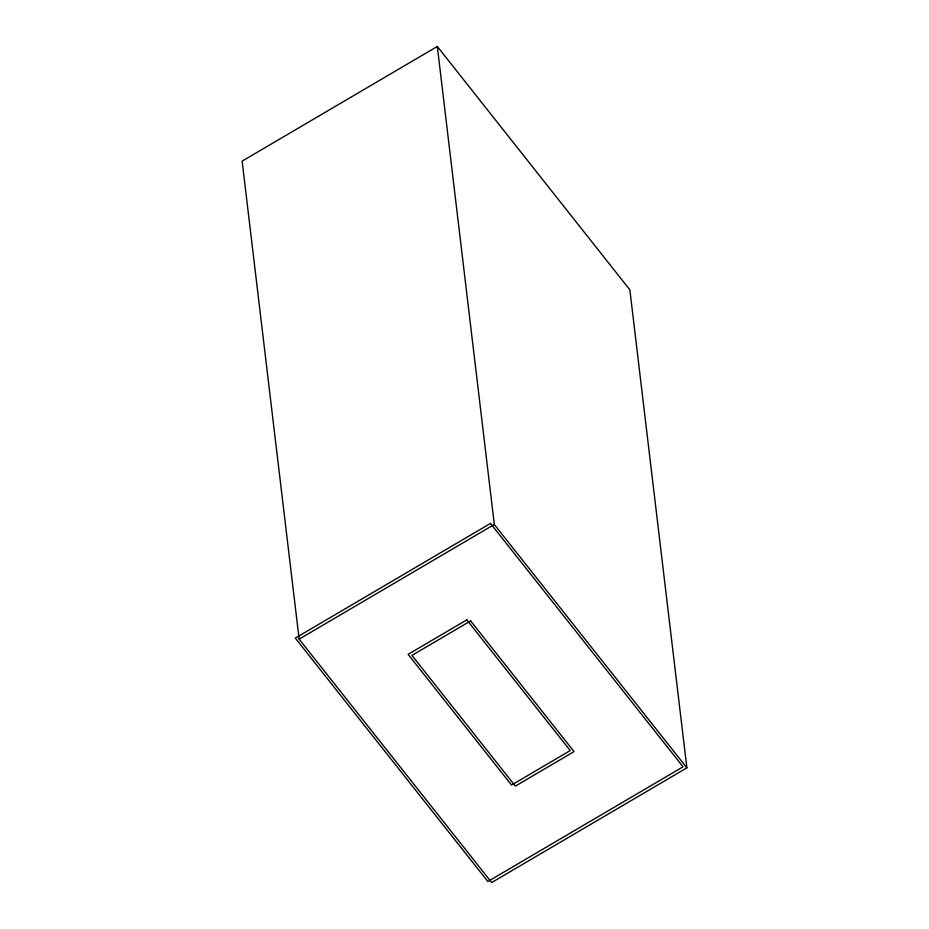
<?xml version="1.0" encoding="UTF-8"?>
<svg xmlns="http://www.w3.org/2000/svg" width="929" height="929" viewBox="0 0 929 929"><rect width="100%" height="100%" fill="white"/><g stroke="black" fill="none" stroke-linecap="round" stroke-linejoin="round"><path stroke-width="1.39" d="M437.315 46.45L242.132 161.135L299.138 639.152L491.685 882.55L686.868 767.865L629.862 289.848L437.315 46.45L494.321 524.467L686.868 767.865M299.138 639.152L494.321 524.467M490.489 523.41L295.306 638.095L487.853 881.505L683.036 766.82L490.489 523.41M466.811 619.852L408.121 654.341L511.531 785.063L570.22 750.574L466.811 619.852M470.643 620.909L411.953 655.386L515.363 786.108L574.052 751.619L470.643 620.909"/></g></svg>
